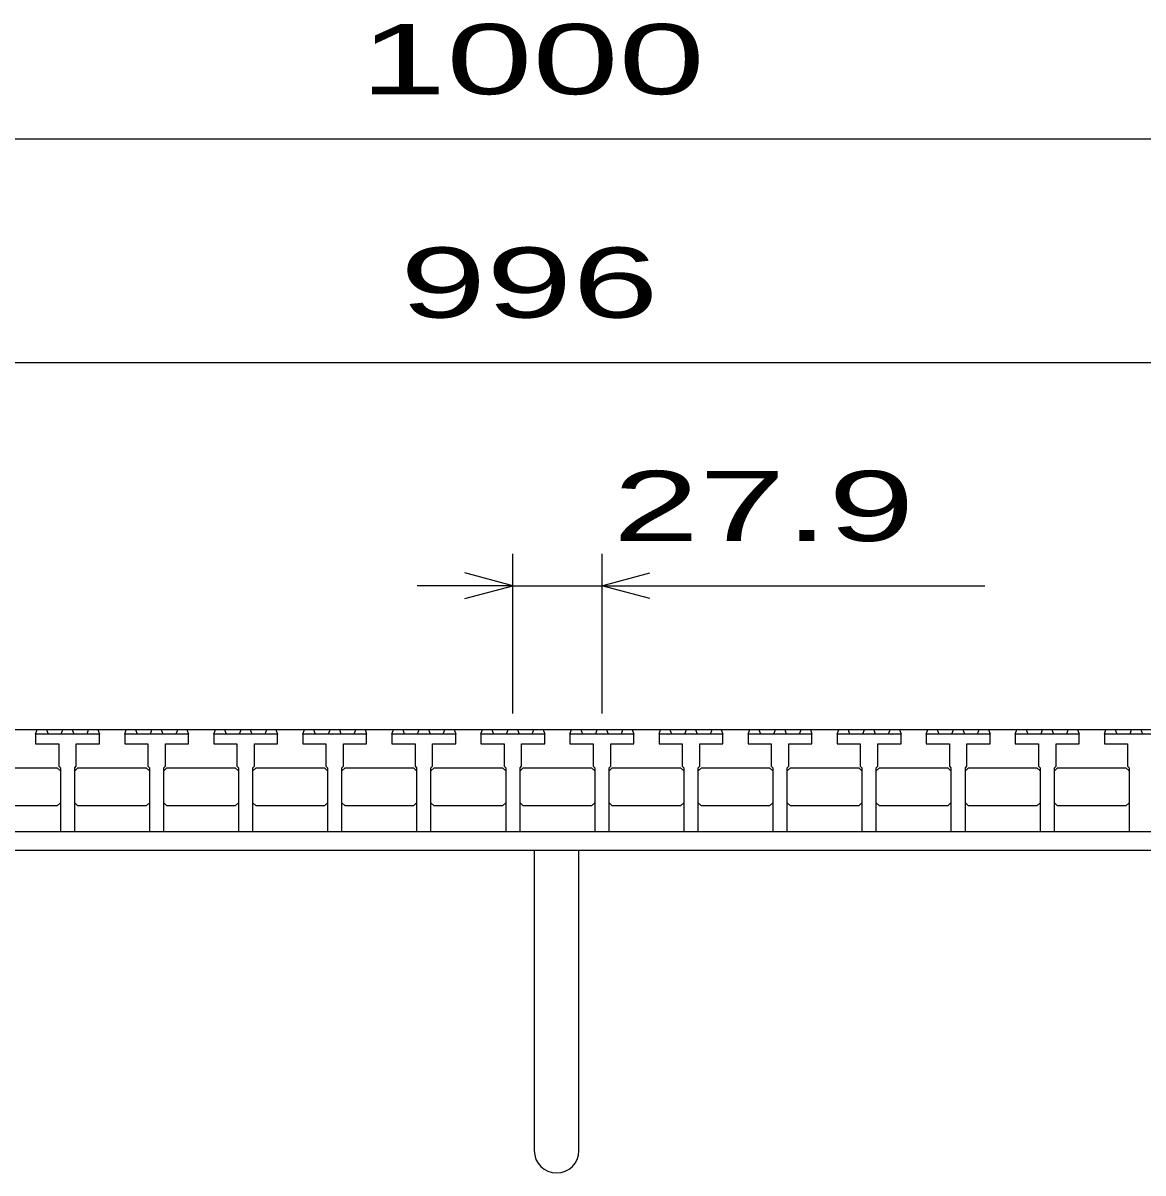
# Model space of a CAD drawing. Units: millimetres, scale not verified. Extents: x -1820 to 1731, y -1282 to 1054.
# Drawn here: x -1088.2 to -737.3, y -576 to -215.7 of the extents above; entities that cross this region are included whole.
import ezdxf
from ezdxf.enums import TextEntityAlignment as Align

# ---------------------------------------------------------------- set-up
doc = ezdxf.new("R2010")
doc.units = ezdxf.units.MM
doc.header["$LTSCALE"] = 10
for name, color, linetype, lineweight in [('16', 3, 'Continuous', 25), ('19', 6, 'Continuous', 25), ('22', 2, 'Continuous', 25)]:
    doc.layers.add(name, color=color, linetype=linetype, lineweight=lineweight)
doc.styles.add('ベクトル', font='')
doc.styles.get('ベクトル').set_extended_font_data('ベクトル')

msp = doc.modelspace()

# ---------------------------------------------------------------- linework, layer by layer
at = {"layer": '16'}
for p, q in [((-1419, -437), (-423, -437)), ((-1084.2, -438.5), (-1083.7, -437)), ((-1084.2, -438.5), (-1084.2, -441.5)), ((-1064.2, -438.5), (-1084.2, -438.5)), ((-1083.7, -437), (-1080.8, -437)), ((-1080.8, -437), (-1080.3, -438.5)), ((-1076.15, -438.5), (-1075.65, -437)), ((-1075.65, -437), (-1072.75, -437)), ((-1072.75, -437), (-1072.25, -438.5)), ((-1068.1, -438.5), (-1067.6, -437)), ((-1067.6, -437), (-1064.7, -437)), ((-1064.7, -437), (-1064.2, -438.5)), ((-1064.2, -441.5), (-1064.2, -438.5)), ((-1056.3, -438.5), (-1055.8, -437)), ((-1056.3, -438.5), (-1056.3, -441.5)), ((-1036.3, -438.5), (-1056.3, -438.5)), ((-1055.8, -437), (-1052.9, -437)), ((-1052.9, -437), (-1052.4, -438.5)), ((-1048.25, -438.5), (-1047.75, -437)), ((-1047.75, -437), (-1044.85, -437)), ((-1044.85, -437), (-1044.35, -438.5)), ((-1040.2, -438.5), (-1039.7, -437)), ((-1039.7, -437), (-1036.8, -437)), ((-1036.8, -437), (-1036.3, -438.5)), ((-1036.3, -441.5), (-1036.3, -438.5)), ((-1028.4, -438.5), (-1027.9, -437)), ((-1028.4, -438.5), (-1028.4, -441.5)), ((-1008.4, -438.5), (-1028.4, -438.5)), ((-1027.9, -437), (-1025, -437)), ((-1025, -437), (-1024.5, -438.5)), ((-1020.35, -438.5), (-1019.85, -437)), ((-1019.85, -437), (-1016.95, -437)), ((-1016.95, -437), (-1016.45, -438.5)), ((-1012.3, -438.5), (-1011.8, -437)), ((-1011.8, -437), (-1008.9, -437)), ((-1008.9, -437), (-1008.4, -438.5)), ((-1008.4, -441.5), (-1008.4, -438.5)), ((-1000.5, -438.5), (-1000, -437)), ((-1000.5, -438.5), (-1000.5, -441.5)), ((-980.5, -438.5), (-1000.5, -438.5)), ((-1000, -437), (-997.1, -437)), ((-997.1, -437), (-996.6, -438.5)), ((-992.45, -438.5), (-991.95, -437)), ((-991.95, -437), (-989.05, -437)), ((-989.05, -437), (-988.55, -438.5)), ((-984.4, -438.5), (-983.9, -437)), ((-983.9, -437), (-981, -437)), ((-981, -437), (-980.5, -438.5)), ((-980.5, -441.5), (-980.5, -438.5)), ((-972.6, -438.5), (-972.1, -437)), ((-972.6, -438.5), (-972.6, -441.5)), ((-952.6, -438.5), (-972.6, -438.5)), ((-972.1, -437), (-969.2, -437)), ((-969.2, -437), (-968.7, -438.5)), ((-964.55, -438.5), (-964.05, -437)), ((-964.05, -437), (-961.15, -437)), ((-961.15, -437), (-960.65, -438.5)), ((-956.5, -438.5), (-956, -437)), ((-956, -437), (-953.1, -437)), ((-953.1, -437), (-952.6, -438.5)), ((-952.6, -441.5), (-952.6, -438.5)), ((-944.7, -438.5), (-944.2, -437)), ((-944.7, -438.5), (-944.7, -441.5)), ((-924.7, -438.5), (-944.7, -438.5)), ((-944.2, -437), (-941.3, -437)), ((-941.3, -437), (-940.8, -438.5)), ((-936.65, -438.5), (-936.15, -437)), ((-936.15, -437), (-933.25, -437)), ((-933.25, -437), (-932.75, -438.5)), ((-928.6, -438.5), (-928.1, -437)), ((-928.1, -437), (-925.2, -437)), ((-925.2, -437), (-924.7, -438.5)), ((-924.7, -441.5), (-924.7, -438.5)), ((-916.8, -438.5), (-916.3, -437)), ((-916.8, -438.5), (-916.8, -441.5)), ((-896.8, -438.5), (-916.8, -438.5)), ((-916.3, -437), (-913.4, -437)), ((-913.4, -437), (-912.9, -438.5)), ((-908.75, -438.5), (-908.25, -437)), ((-908.25, -437), (-905.35, -437)), ((-905.35, -437), (-904.85, -438.5)), ((-900.7, -438.5), (-900.2, -437)), ((-900.2, -437), (-897.3, -437)), ((-897.3, -437), (-896.8, -438.5)), ((-896.8, -441.5), (-896.8, -438.5)), ((-888.9, -438.5), (-888.4, -437)), ((-888.9, -438.5), (-888.9, -441.5)), ((-868.9, -438.5), (-888.9, -438.5)), ((-888.4, -437), (-885.5, -437)), ((-885.5, -437), (-885, -438.5)), ((-880.85, -438.5), (-880.35, -437)), ((-880.35, -437), (-877.45, -437)), ((-877.45, -437), (-876.95, -438.5)), ((-872.8, -438.5), (-872.3, -437)), ((-872.3, -437), (-869.4, -437)), ((-869.4, -437), (-868.9, -438.5)), ((-868.9, -441.5), (-868.9, -438.5)), ((-861, -438.5), (-860.5, -437)), ((-861, -438.5), (-861, -441.5)), ((-841, -438.5), (-861, -438.5)), ((-860.5, -437), (-857.6, -437)), ((-857.6, -437), (-857.1, -438.5)), ((-852.95, -438.5), (-852.45, -437)), ((-852.45, -437), (-849.55, -437)), ((-849.55, -437), (-849.05, -438.5)), ((-844.9, -438.5), (-844.4, -437)), ((-844.4, -437), (-841.5, -437)), ((-841.5, -437), (-841, -438.5)), ((-841, -441.5), (-841, -438.5)), ((-833.1, -438.5), (-832.6, -437)), ((-833.1, -438.5), (-833.1, -441.5)), ((-813.1, -438.5), (-833.1, -438.5)), ((-832.6, -437), (-829.7, -437)), ((-829.7, -437), (-829.2, -438.5)), ((-825.05, -438.5), (-824.55, -437)), ((-824.55, -437), (-821.65, -437)), ((-821.65, -437), (-821.15, -438.5)), ((-817, -438.5), (-816.5, -437)), ((-816.5, -437), (-813.6, -437)), ((-813.6, -437), (-813.1, -438.5)), ((-813.1, -441.5), (-813.1, -438.5)), ((-805.2, -438.5), (-804.7, -437)), ((-805.2, -438.5), (-805.2, -441.5)), ((-785.2, -438.5), (-805.2, -438.5)), ((-804.7, -437), (-801.8, -437)), ((-801.8, -437), (-801.3, -438.5)), ((-797.15, -438.5), (-796.65, -437)), ((-796.65, -437), (-793.75, -437)), ((-793.75, -437), (-793.25, -438.5)), ((-789.1, -438.5), (-788.6, -437)), ((-788.6, -437), (-785.7, -437)), ((-785.7, -437), (-785.2, -438.5)), ((-785.2, -441.5), (-785.2, -438.5)), ((-777.3, -438.5), (-776.8, -437)), ((-777.3, -438.5), (-777.3, -441.5)), ((-757.3, -438.5), (-777.3, -438.5)), ((-776.8, -437), (-773.9, -437)), ((-773.9, -437), (-773.4, -438.5)), ((-769.25, -438.5), (-768.75, -437)), ((-768.75, -437), (-765.85, -437)), ((-765.85, -437), (-765.35, -438.5)), ((-761.2, -438.5), (-760.7, -437)), ((-760.7, -437), (-757.8, -437)), ((-757.8, -437), (-757.3, -438.5)), ((-757.3, -441.5), (-757.3, -438.5)), ((-749.4, -438.5), (-748.9, -437)), ((-749.4, -438.5), (-749.4, -441.5)), ((-729.4, -438.5), (-749.4, -438.5)), ((-748.9, -437), (-746, -437)), ((-746, -437), (-745.5, -438.5)), ((-741.35, -438.5), (-740.85, -437)), ((-740.85, -437), (-737.95, -437)), ((-737.95, -437), (-737.45, -438.5)), ((-1084.2, -441.5), (-1076.95, -441.5)), ((-1076.95, -441.5), (-1076.95, -448.5)), ((-1071.45, -448.5), (-1071.45, -441.5)), ((-1071.45, -441.5), (-1064.2, -441.5)), ((-1056.3, -441.5), (-1049.05, -441.5)), ((-1049.05, -441.5), (-1049.05, -448.5)), ((-1043.55, -448.5), (-1043.55, -441.5)), ((-1043.55, -441.5), (-1036.3, -441.5)), ((-1028.4, -441.5), (-1021.15, -441.5)), ((-1021.15, -441.5), (-1021.15, -448.5)), ((-1015.65, -448.5), (-1015.65, -441.5)), ((-1015.65, -441.5), (-1008.4, -441.5)), ((-1000.5, -441.5), (-993.25, -441.5)), ((-993.25, -441.5), (-993.25, -448.5)), ((-987.75, -448.5), (-987.75, -441.5)), ((-987.75, -441.5), (-980.5, -441.5)), ((-972.6, -441.5), (-965.35, -441.5)), ((-965.35, -441.5), (-965.35, -448.5)), ((-959.85, -448.5), (-959.85, -441.5)), ((-959.85, -441.5), (-952.6, -441.5)), ((-944.7, -441.5), (-937.45, -441.5)), ((-937.45, -441.5), (-937.45, -448.5)), ((-931.95, -448.5), (-931.95, -441.5)), ((-931.95, -441.5), (-924.7, -441.5)), ((-916.8, -441.5), (-909.55, -441.5)), ((-909.55, -441.5), (-909.55, -448.5)), ((-904.05, -448.5), (-904.05, -441.5)), ((-904.05, -441.5), (-896.8, -441.5)), ((-888.9, -441.5), (-881.65, -441.5)), ((-881.65, -441.5), (-881.65, -448.5)), ((-876.15, -448.5), (-876.15, -441.5)), ((-876.15, -441.5), (-868.9, -441.5)), ((-861, -441.5), (-853.75, -441.5)), ((-853.75, -441.5), (-853.75, -448.5)), ((-848.25, -448.5), (-848.25, -441.5)), ((-848.25, -441.5), (-841, -441.5)), ((-833.1, -441.5), (-825.85, -441.5)), ((-825.85, -441.5), (-825.85, -448.5)), ((-820.35, -448.5), (-820.35, -441.5)), ((-820.35, -441.5), (-813.1, -441.5)), ((-805.2, -441.5), (-797.95, -441.5)), ((-797.95, -441.5), (-797.95, -448.5)), ((-792.45, -448.5), (-792.45, -441.5)), ((-792.45, -441.5), (-785.2, -441.5)), ((-777.3, -441.5), (-770.05, -441.5)), ((-770.05, -441.5), (-770.05, -448.5)), ((-764.55, -448.5), (-764.55, -441.5)), ((-764.55, -441.5), (-757.3, -441.5)), ((-749.4, -441.5), (-742.15, -441.5)), ((-742.15, -441.5), (-742.15, -448.5)), ((-1098.85, -449), (-1077.45, -449)), ((-1077.45, -449), (-1076.45, -450)), ((-1076.95, -448.5), (-1076.45, -449)), ((-1076.45, -449), (-1076.45, -469)), ((-1071.95, -449), (-1071.45, -448.5)), ((-1071.95, -469), (-1071.95, -449)), ((-1071.95, -450), (-1070.95, -449)), ((-1070.95, -449), (-1049.55, -449)), ((-1049.55, -449), (-1048.55, -450)), ((-1049.05, -448.5), (-1048.55, -449)), ((-1048.55, -449), (-1048.55, -469)), ((-1044.05, -449), (-1043.55, -448.5)), ((-1044.05, -469), (-1044.05, -449)), ((-1044.05, -450), (-1043.05, -449)), ((-1043.05, -449), (-1021.65, -449)), ((-1021.65, -449), (-1020.65, -450)), ((-1021.15, -448.5), (-1020.65, -449)), ((-1020.65, -449), (-1020.65, -469)), ((-1016.15, -449), (-1015.65, -448.5)), ((-1016.15, -469), (-1016.15, -449)), ((-1016.15, -450), (-1015.15, -449)), ((-1015.15, -449), (-993.75, -449)), ((-993.75, -449), (-992.75, -450)), ((-993.25, -448.5), (-992.75, -449)), ((-992.75, -449), (-992.75, -469)), ((-988.25, -449), (-987.75, -448.5)), ((-988.25, -469), (-988.25, -449)), ((-988.25, -450), (-987.25, -449)), ((-987.25, -449), (-965.85, -449)), ((-965.85, -449), (-964.85, -450)), ((-965.35, -448.5), (-964.85, -449)), ((-964.85, -449), (-964.85, -469)), ((-960.35, -449), (-959.85, -448.5)), ((-960.35, -469), (-960.35, -449)), ((-960.35, -450), (-959.35, -449)), ((-959.35, -449), (-937.95, -449)), ((-937.95, -449), (-936.95, -450)), ((-937.45, -448.5), (-936.95, -449)), ((-936.95, -449), (-936.95, -469)), ((-932.45, -449), (-931.95, -448.5)), ((-932.45, -469), (-932.45, -449)), ((-932.45, -450), (-931.45, -449)), ((-931.45, -449), (-910.05, -449)), ((-910.05, -449), (-909.05, -450)), ((-909.55, -448.5), (-909.05, -449)), ((-909.05, -449), (-909.05, -469)), ((-904.55, -449), (-904.05, -448.5)), ((-904.55, -469), (-904.55, -449)), ((-904.55, -450), (-903.55, -449)), ((-903.55, -449), (-882.15, -449)), ((-882.15, -449), (-881.15, -450)), ((-881.65, -448.5), (-881.15, -449)), ((-881.15, -449), (-881.15, -469)), ((-876.65, -449), (-876.15, -448.5)), ((-876.65, -469), (-876.65, -449)), ((-876.65, -450), (-875.65, -449)), ((-875.65, -449), (-854.25, -449)), ((-854.25, -449), (-853.25, -450)), ((-853.75, -448.5), (-853.25, -449)), ((-853.25, -449), (-853.25, -469)), ((-848.75, -449), (-848.25, -448.5)), ((-848.75, -469), (-848.75, -449)), ((-848.75, -450), (-847.75, -449)), ((-847.75, -449), (-826.35, -449)), ((-826.35, -449), (-825.35, -450)), ((-825.85, -448.5), (-825.35, -449)), ((-825.35, -449), (-825.35, -469)), ((-820.85, -449), (-820.35, -448.5)), ((-820.85, -469), (-820.85, -449)), ((-820.85, -450), (-819.85, -449)), ((-819.85, -449), (-798.45, -449)), ((-798.45, -449), (-797.45, -450)), ((-797.95, -448.5), (-797.45, -449)), ((-797.45, -449), (-797.45, -469)), ((-792.95, -449), (-792.45, -448.5)), ((-792.95, -469), (-792.95, -449)), ((-792.95, -450), (-791.95, -449)), ((-791.95, -449), (-770.55, -449)), ((-770.55, -449), (-769.55, -450)), ((-770.05, -448.5), (-769.55, -449)), ((-769.55, -449), (-769.55, -469)), ((-765.05, -449), (-764.55, -448.5)), ((-765.05, -469), (-765.05, -449)), ((-765.05, -450), (-764.05, -449)), ((-764.05, -449), (-742.65, -449)), ((-742.65, -449), (-741.65, -450)), ((-742.15, -448.5), (-741.65, -449)), ((-741.65, -449), (-741.65, -469)), ((-1077.45, -461), (-1098.85, -461)), ((-1076.45, -460), (-1077.45, -461)), ((-1070.95, -461), (-1071.95, -460)), ((-1049.55, -461), (-1070.95, -461)), ((-1048.55, -460), (-1049.55, -461)), ((-1043.05, -461), (-1044.05, -460)), ((-1021.65, -461), (-1043.05, -461)), ((-1020.65, -460), (-1021.65, -461)), ((-1015.15, -461), (-1016.15, -460)), ((-993.75, -461), (-1015.15, -461)), ((-992.75, -460), (-993.75, -461)), ((-987.25, -461), (-988.25, -460)), ((-965.85, -461), (-987.25, -461)), ((-964.85, -460), (-965.85, -461)), ((-959.35, -461), (-960.35, -460)), ((-937.95, -461), (-959.35, -461)), ((-936.95, -460), (-937.95, -461)), ((-931.45, -461), (-932.45, -460)), ((-910.05, -461), (-931.45, -461)), ((-909.05, -460), (-910.05, -461)), ((-903.55, -461), (-904.55, -460)), ((-882.15, -461), (-903.55, -461)), ((-881.15, -460), (-882.15, -461)), ((-875.65, -461), (-876.65, -460)), ((-854.25, -461), (-875.65, -461)), ((-853.25, -460), (-854.25, -461)), ((-847.75, -461), (-848.75, -460)), ((-826.35, -461), (-847.75, -461)), ((-825.35, -460), (-826.35, -461)), ((-819.85, -461), (-820.85, -460)), ((-798.45, -461), (-819.85, -461)), ((-797.45, -460), (-798.45, -461)), ((-791.95, -461), (-792.95, -460)), ((-770.55, -461), (-791.95, -461)), ((-769.55, -460), (-770.55, -461)), ((-764.05, -461), (-765.05, -460)), ((-742.65, -461), (-764.05, -461)), ((-741.65, -460), (-742.65, -461)), ((-1419, -469), (-423, -469)), ((-1076.45, -469), (-1071.95, -469)), ((-1048.55, -469), (-1044.05, -469)), ((-1020.65, -469), (-1016.15, -469)), ((-992.75, -469), (-988.25, -469)), ((-964.85, -469), (-960.35, -469)), ((-936.95, -469), (-932.45, -469)), ((-909.05, -469), (-904.55, -469)), ((-881.15, -469), (-876.65, -469)), ((-853.25, -469), (-848.75, -469)), ((-825.35, -469), (-820.85, -469)), ((-797.45, -469), (-792.95, -469)), ((-769.55, -469), (-765.05, -469)), ((-741.65, -469), (-737.15, -469))]:
    msp.add_line(p, q, dxfattribs=at)
at = {"layer": '19'}
for p, q in [((-1421, -469), (-421, -469)), ((-421, -475), (-1421, -475)), ((-928, -475), (-928, -569)), ((-914, -569), (-914, -475))]:
    msp.add_line(p, q, dxfattribs=at)
msp.add_arc((-921, -569), 7, 180, 0, dxfattribs=at)
at = {"layer": '22', "color": 4}
for p, q in [((-1421, -252), (-421, -252)), ((-1419, -322), (-423, -322)), ((-934.7, -432), (-934.7, -382)), ((-906.8, -382), (-906.8, -432)), ((-934.7, -392), (-949.7, -388)), ((-906.8, -392), (-891.8, -388)), ((-934.7, -392), (-964.7, -392)), ((-949.7, -396), (-934.7, -392)), ((-934.7, -392), (-906.8, -392)), ((-891.8, -396), (-906.8, -392)), ((-906.8, -392), (-786.8, -392))]:
    msp.add_line(p, q, dxfattribs=at)

# ---------------------------------------------------------------- texts
at = {"layer": '22', "style": 'ベクトル', "width": 1.65}
for s, p in [(' 1000 ', (-996, -227)), (' 996 ', (-983.5, -297)), (' 27.9 ', (-916.8, -367))]:
    msp.add_text(s, height=21.99, dxfattribs=at).set_placement(p, align=Align.MIDDLE_LEFT)

doc.saveas('drawing.dxf')
